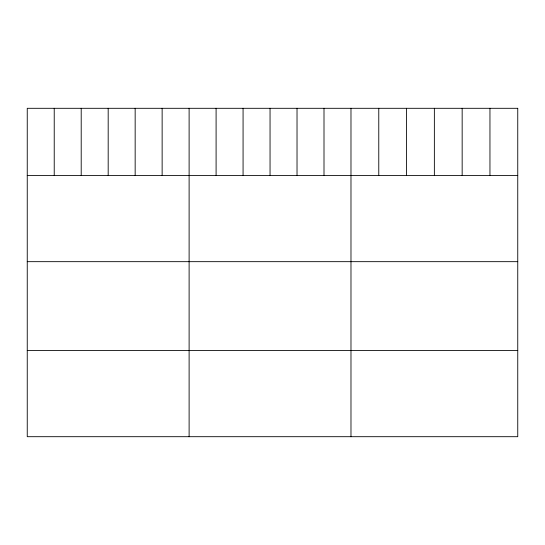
<?xml version="1.0" encoding="UTF-8"?>
<svg xmlns="http://www.w3.org/2000/svg" width="545" height="545" viewBox="0 0 545 545"><rect width="100%" height="100%" fill="white"/><g stroke="black" fill="none" stroke-linecap="round" stroke-linejoin="round"><path stroke-width="0.82" d="M27.25 175.463L517.75 175.463M27.25 261.668L517.75 261.668M27.25 350.49L517.75 350.49M489.955 108.305L489.955 175.463M462.16 108.305L462.16 175.463M434.365 108.305L434.365 175.463M406.57 108.305L406.57 175.463M378.775 108.305L378.775 175.463M350.98 108.305L350.98 436.695M324.002 108.305L324.002 175.463M297.025 108.305L297.025 175.463M270.048 108.305L270.048 175.463M243.07 108.305L243.07 175.463M216.093 108.305L216.093 175.463M189.115 108.305L189.115 436.695M162.138 108.305L162.138 175.463M135.16 108.305L135.16 175.463M108.183 108.305L108.183 175.463M81.205 108.305L81.205 175.463M54.227 108.305L54.227 175.463M517.75 108.305L27.25 108.305L27.25 436.695L517.75 436.695L517.75 108.305"/></g></svg>
